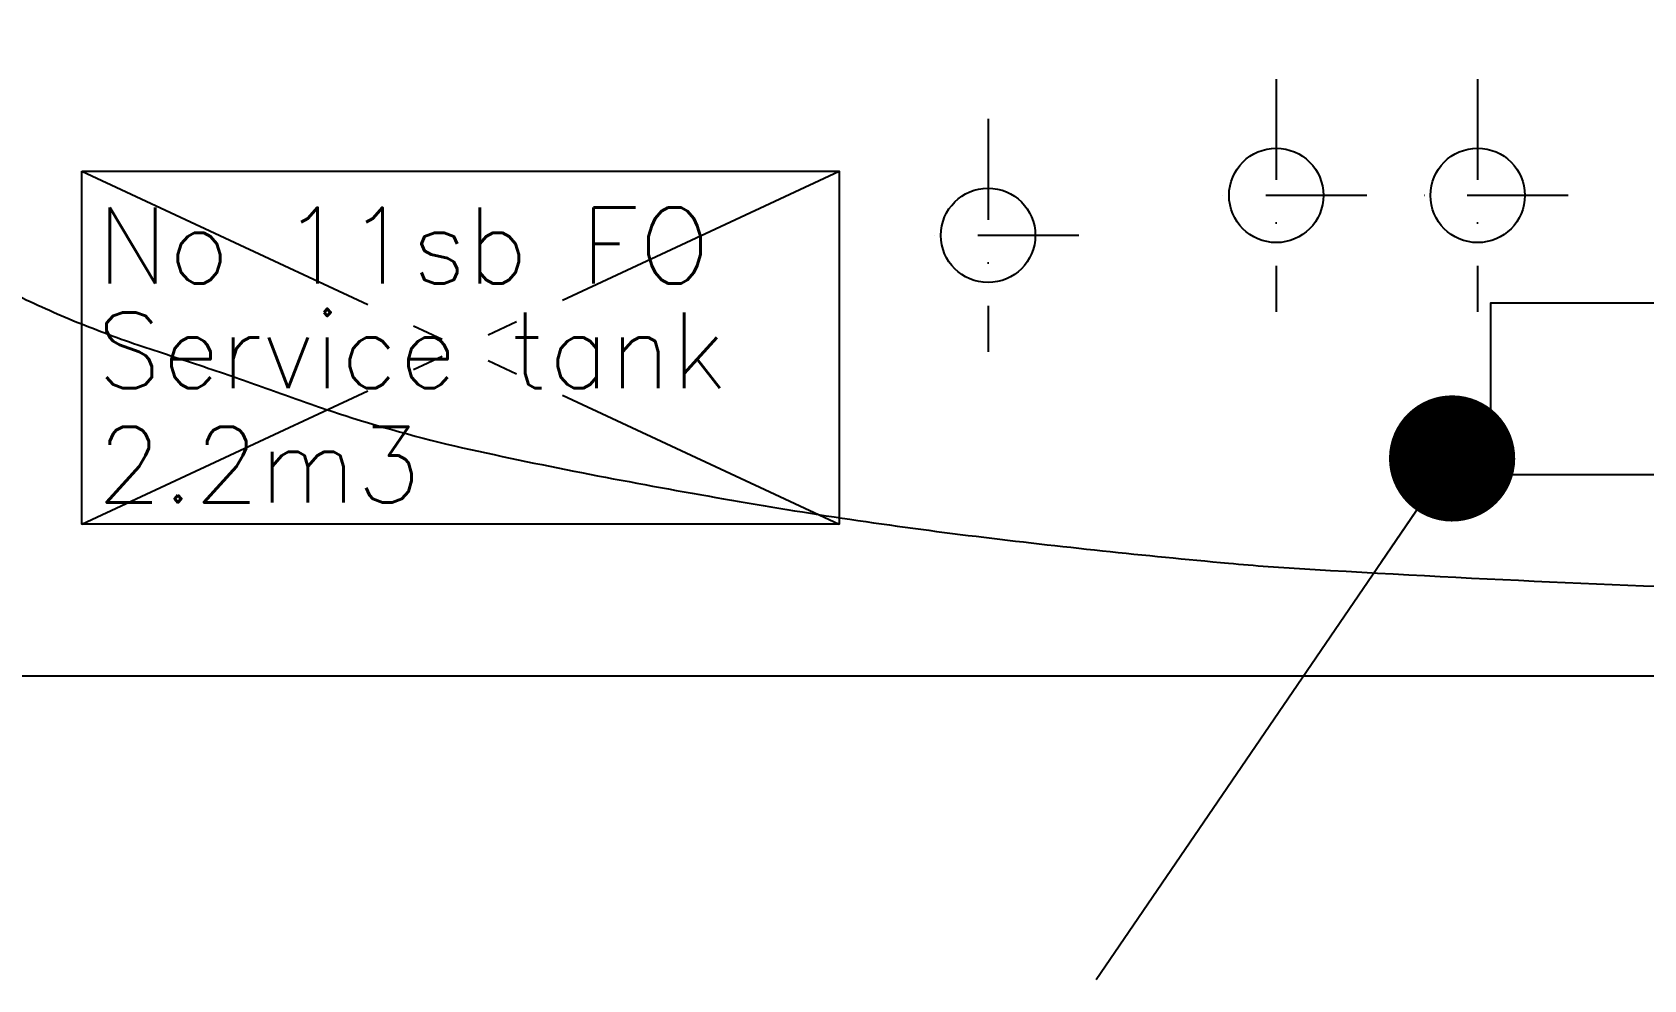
# Model space of a CAD drawing. Extents: x 1551 to 113148, y -1700 to 77018.
# Drawn here: x 16715 to 19907, y 6686 to 8563 of the extents above; entities that cross this region are included whole.
import ezdxf

# ---------------------------------------------------------------- set-up
doc = ezdxf.new("R2010")
doc.units = 0
doc.header["$LTSCALE"] = 500
doc.header["$MEASUREMENT"] = 0
doc.linetypes.add('PHANTOM', pattern=[2.1, 1.25, -0.2, 0.125, -0.2, 0.125, -0.2])
doc.linetypes.add('SNT-025', pattern=[0.74, 0.4, -0.17, 0, -0.17])
for name, color, linetype in [('FURNITURE', 8, 'CONTINUOUS'), ('M0CO2', 2, 'CONTINUOUS'), ('M1CO1', 1, 'CONTINUOUS'), ('S0CO1', 7, 'CONTINUOUS'), ('S0CO2', 2, 'CONTINUOUS'), ('S0CO5', 7, 'CONTINUOUS'), ('S0PH1', 7, 'PHANTOM'), ('S0TX2', 7, 'CONTINUOUS'), ('SAFECO1', 1, 'CONTINUOUS')]:
    doc.layers.add(name, color=color, linetype=linetype)
doc.styles.add('18', font='romans', dxfattribs={"height": 180})
doc.styles.add('ROMANS', font='romans', dxfattribs={"height": 100})
doc.dimstyles.get("Standard").update_dxf_attribs({"dimtxt": 2, "dimasz": 2.5, "dimexe": 1, "dimexo": 1, "dimgap": 1, "dimtad": 1, "dimdsep": 46, "dimtxsty": 'ROMANS', "dimcen": 0, "dimclrd": 1, "dimclre": 1, "dimclrt": 2, "dimadec": 0, "dimazin": 0, "dimtfac": 1, "dimtmove": 2, "dimatfit": 3, "dimfxl": 1, "dimtvp": 100, "dimtolj": 1, "dimarcsym": 0})

# ---------------------------------------------------------------- blocks, each defined once
blk = doc.blocks.new('pipe_vert')
at = {"layer": 'M0CO2', "linetype": 'Continuous'}
blk.add_circle((48024.2, 2250.4), 93.5, dxfattribs=at)
at = {"layer": 'S0PH1', "linetype": 'SNT-025'}
for p, q in [((48024.2, 2481), (48024.2, 2019.8)), ((48203.7, 2250.4), (47844.8, 2250.4))]:
    blk.add_line(p, q, dxfattribs=at)
blk = doc.blocks.new('DOT')
at = {"layer": 'SAFECO1', "color": 0, "linetype": 'ByBlock'}
blk.add_line((-0.5, 0), (-1, 0), dxfattribs=at)
at = {"layer": 'SAFECO1', "color": 0, "linetype": 'ByBlock', "const_width": 0.5}
blk.add_lwpolyline([(-0.25, 0, 1), (0.25, 0, 1)], format="xyb", close=True, dxfattribs=at)

msp = doc.modelspace()

# ---------------------------------------------------------------- linework, layer by layer
at = {"layer": 'FURNITURE'}
msp.add_lwpolyline([(19603.61, 7686.658), (20043.61, 7686.658), (20043.61, 8026.658), (19603.61, 8026.658)], close=True, dxfattribs=at)
at = {"layer": 'S0CO1', "flags": 128}
msp.add_lwpolyline([(15768.504, 8563.276, 0.01676021), (16081.373, 8361.884, 0.011782), (16335.105, 8218.34, 0.005104), (16461.678, 8152.272, 0.003045), (16589.31, 8088.276, 0.005216), (16710.989, 8029.759, 0.016582), (16835.105, 7976.602, 0.014989), (16965.137, 7930.383, -0.004546), (17096.105, 7886.888, -0.004963), (17215.406, 7844.733, 0.009734), (17335.105, 7803.718, 0.023245), (17583.295, 7736.587, 0.007161), (17835.105, 7684.66, 0.003831), (18084.657, 7638.895, 0.006535), (18335.105, 7598.308, 0.006518), (18584.778, 7564.51, 0.003916), (18835.105, 7535.929, 0.003955), (19084.875, 7511.388, 0.00205075), (19163.273, 7504.635, 0.01571009), (21147.835, 7442.264), (22085.105, 7442.264)], format="xyb", dxfattribs=at)
at = {"layer": 'S0CO2'}
msp.add_lwpolyline([(16813.839, 8288.276), (18313.839, 8288.276), (18313.839, 7588.276), (16813.839, 7588.276)], close=True, dxfattribs=at)
at = {"layer": 'S0CO5', "flags": 128}
msp.add_lwpolyline([(7335.105, 7288.276), (22085.105, 7288.276)], dxfattribs=at)
at = {"layer": 'S0PH1', "linetype": 'PHANTOM'}
for p, q in [((16813.839, 8288.276), (18313.839, 7588.276)), ((16813.839, 7588.276), (18313.839, 8288.276))]:
    msp.add_line(p, q, dxfattribs=at)

# ---------------------------------------------------------------- block references
at = {"layer": 'FURNITURE'}
for p in [(-28844.774, 5989.551), (-28445.855, 5989.551), (-29415.488, 5910.39)]:
    msp.add_blockref('pipe_vert', p, dxfattribs=at)

# ---------------------------------------------------------------- texts
at = {"layer": 'S0TX2', "style": '18'}
for s, p in [('No 11sb FO', (16843.244, 8065.686)), ('Service tank', (16843.244, 7858.277)), ('2.2m3', (16843.244, 7631.732))]:
    msp.add_text(s, height=150, dxfattribs=at).set_placement(p)

# ---------------------------------------------------------------- leaders
at = {"layer": 'M1CO1', "linetype": 'Continuous'}
msp.add_leader([(19527.757, 7718.792), (18823.053, 6685.877)], dimstyle='Standard', override={"dimasz": 250, "dimgap": 100, "dimtad": 0, "dimldrblk": 'DOT'}, dxfattribs=at)

doc.saveas('drawing.dxf')
